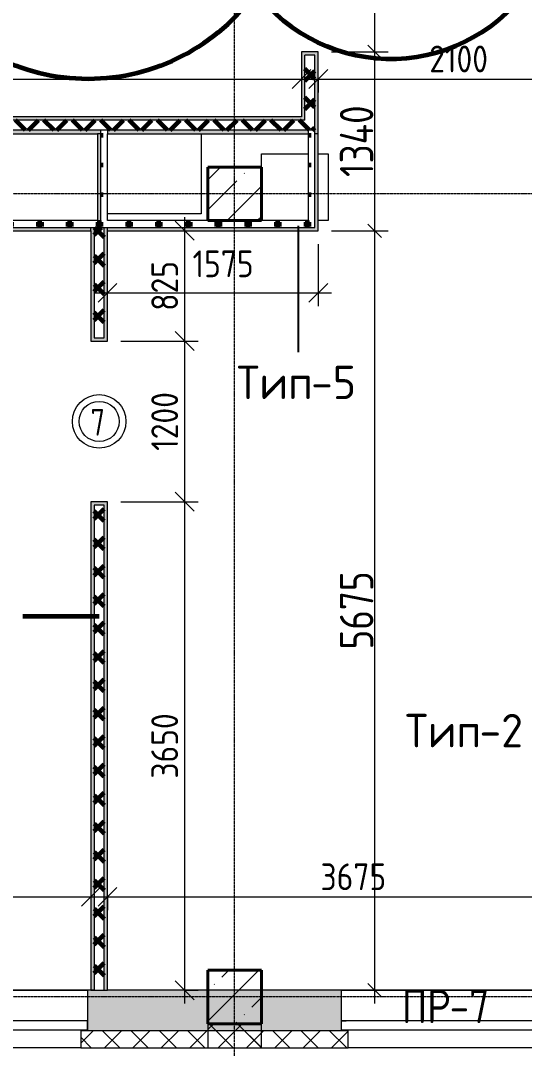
# Model space of a CAD drawing. Header units: millimetres. Extents: x -60946 to 138510, y -262288 to 24501.
# Drawn here: x 48009 to 51776, y -206008 to -198328 of the extents above; entities that cross this region are included whole.
import ezdxf

# ---------------------------------------------------------------- set-up
doc = ezdxf.new("R2010")
doc.units = ezdxf.units.MM
doc.linetypes.add('ADSK_Линия сетки', pattern=[25, 20, -2.5, 0, -2.5])
for name, color, linetype, lineweight in [('2)Тип-2', 3, 'Continuous', 60), ('2)Тип-3', 7, 'Continuous', 60), ('2)Тип-5', 1, 'Continuous', 60), ('_ Окна', 7, 'Continuous', 18), ('Марки', 7, 'Continuous', 20), ('Марки дверей', 7, 'Continuous', 20), ('Несущие колонны', 7, 'Continuous', 18), ('Окна', 7, 'Continuous', 9), ('Оси', 7, 'Continuous', 9), ('Перекрытие', 7, 'Continuous', 18), ('Размеры', 7, 'Continuous', 9), ('Стены внутренние', 7, 'Continuous', 18), ('Стены наружные', 7, 'Continuous', 18), ('Стены штриховка', 7, 'Continuous', 9)]:
    doc.layers.add(name, color=color, linetype=linetype, lineweight=lineweight)
doc.styles.add('GOST Common_2', font='', dxfattribs={"width": 0.9, "height": 250})
doc.styles.add('GOST Common_3', font='', dxfattribs={"width": 0.9, "height": 200})
doc.styles.add('GOST Common_4', font='', dxfattribs={"height": 250})
doc.styles.add('GOST Common_5', font='', dxfattribs={"width": 0.85, "height": 250})
doc.styles.add('GOST Common_B', font='', dxfattribs={"width": 0.8, "height": 200})
doc.styles.get('GOST Common_2').set_extended_font_data('GOST Common')
doc.styles.get('GOST Common_3').set_extended_font_data('GOST Common')
doc.styles.get('GOST Common_4').set_extended_font_data('GOST Common')
doc.styles.get('GOST Common_5').set_extended_font_data('GOST Common')
doc.styles.get('GOST Common_B').set_extended_font_data('GOST Common', bold=True)
doc.dimstyles.new('ADSK_Основной_2_0', dxfattribs={"dimscale": 304.8, "dimtxt": 201.142999, "dimasz": 0.463911, "dimexe": 0.328084, "dimexo": 0.328084, "dimgap": 0.164042, "dimtad": 1, "dimdec": 3, "dimrnd": 0.001, "dimdsep": 46, "dimtxsty": 'GOST Common_3', "dimblk1": 'OBLIQUE', "dimblk2": 'OBLIQUE', "dimsah": 1, "dimcen": 0.09, "dimdle": 0.328084, "dimazin": 2, "dimtfac": 1, "dimtdec": 4, "dimtix": 1, "dimtmove": 0, "dimatfit": 3, "dimfxl": 1, "dimtvp": 1, "dimtolj": 1, "dimtzin": 0, "dimlwd": 20, "dimlwe": 20, "dimarcsym": 2})
doc.dimstyles.new('ADSK_Основной_2_0_2', dxfattribs={"dimscale": 304.8, "dimtxt": 201.142999, "dimasz": 0.463911, "dimexe": 0.328084, "dimexo": 0.328084, "dimgap": 0.164042, "dimtad": 1, "dimdec": 3, "dimrnd": 0.001, "dimdsep": 46, "dimtxsty": 'GOST Common_3', "dimblk1": 'OBLIQUE', "dimblk2": 'OBLIQUE', "dimsah": 1, "dimcen": 0.09, "dimdle": 0.328084, "dimazin": 2, "dimtfac": 1, "dimtdec": 4, "dimtix": 1, "dimtmove": 0, "dimatfit": 3, "dimfxl": 1, "dimtvp": 1, "dimtolj": 1, "dimtzin": 0, "dimlwd": 20, "dimlwe": 20, "dimarcsym": 2})
doc.dimstyles.new('ADSK_Основной_окр', dxfattribs={"dimscale": 304.8, "dimtxt": 251.428749, "dimasz": 0.328084, "dimexe": 0.328084, "dimexo": 0.328084, "dimgap": 0.032808, "dimtad": 1, "dimdec": 0, "dimrnd": 5, "dimdsep": 46, "dimtxsty": 'GOST Common_5', "dimblk1": 'OBLIQUE', "dimblk2": 'OBLIQUE', "dimsah": 1, "dimcen": 0.09, "dimdle": 0.328084, "dimazin": 2, "dimtfac": 1, "dimtdec": 4, "dimtix": 1, "dimtmove": 0, "dimatfit": 3, "dimfxl": 1, "dimtvp": 1, "dimtolj": 1, "dimtzin": 0, "dimlwd": 20, "dimlwe": 20, "dimarcsym": 2})
pattern_1 = [(45, (9.36, -198628.46), (-224.5064, 224.5064), []), (45, (233.87, -198628.46), (-224.5064, 224.5064), [396.875, -79.375, 3.353, -76.022])]
pattern_2 = [(45, (9.36, -198628.46), (-106.066, 106.066), []), (135, (9.36, -198628.46), (-106.066, -106.066), [])]
pattern_3 = [(0, (9.36, -198628.46), (111.125, 111.125), [55.562, -166.688]), (90, (37.14, -198656.24), (-111.125, 111.125), [55.562, -166.688])]

# ---------------------------------------------------------------- blocks, each defined once
blk = doc.blocks.new('ADSK_КолоннаЖБ_Прямоугольная - 400x400 мм-1807143-Кладочный план 4-го этажа')
at = {"layer": 'Несущие колонны', "lineweight": 40}
for p, q in [((-200, 200), (200, 200)), ((-200, -200), (-200, 200)), ((200, 200), (200, -200)), ((200, -200), (-200, -200))]:
    blk.add_line(p, q, dxfattribs=at)
blk = doc.blocks.new('ОКНО L03 _2СТ_RS - ОК-5_1600х2000h-3556615-Кладочный план 4-го этажа')
at = {"layer": '_ Окна'}
for p, q in [((-838.1, 149), (761.9, 149)), ((-838.1, 149), (-838.1, 79)), ((-838.1, 149), (-833.1, 149)), ((-838.1, 79), (761.9, 79)), ((-838.1, 79), (-803.1, 79)), ((-818.1, 149), (-38.1, 149)), ((-818.1, 79), (-38.1, 79)), ((-38.1, 149), (741.9, 149)), ((-38.1, 79), (741.9, 79)), ((761.9, 79), (726.9, 79)), ((761.9, 149), (756.9, 149)), ((761.9, 149), (761.9, 79))]:
    blk.add_line(p, q, dxfattribs=at)
at = {"layer": 'Окна'}
blk.add_line((-888.1, -150), (811.9, -150), dxfattribs=at)
blk = doc.blocks.new('_Oblique')
at = {"color": 0, "linetype": 'ByBlock', "lineweight": -2}
blk.add_line((-0.5, -0.5), (0.5, 0.5), dxfattribs=at)
blk = doc.blocks.new('*D6270')
at = {"layer": 'Defpoints', "color": 0, "transparency": 16777216}
for p in [(50234.4, -199898.5), (50656.5, -199898.5), (50585.8, -205573.5)]:
    blk.add_point(p, dxfattribs=at)
at = {"layer": 'Размеры', "color": 0, "lineweight": 20, "transparency": 16777216}
for p, q in [((50656.5, -205673.5), (50656.5, -199798.5)), ((50334.4, -199898.5), (50756.5, -199898.5)), ((50685.8, -205573.5), (50756.5, -205573.5))]:
    blk.add_line(p, q, dxfattribs=at)
at = {"layer": 'Размеры', "color": 0, "lineweight": 20, "transparency": 16777216, "xscale": 100, "yscale": 100, "zscale": 100}
for p, rotation in [((50656.5, -199898.5), 90), ((50656.5, -205573.5), 270)]:
    blk.add_blockref('_Oblique', p, dxfattribs=dict(at, rotation=rotation))
at = {"layer": 'Размеры', "color": 0, "lineweight": 9, "transparency": 16777216, "insert": (50521.5, -202736), "char_height": 250, "width": 695.477, "attachment_point": 5, "rotation": 90, "style": 'GOST Common_5'}
blk.add_mtext('\\A1;5675', dxfattribs=at)
blk = doc.blocks.new('*D6271')
at = {"layer": 'Defpoints', "color": 0, "transparency": 16777216}
for p in [(50234.4, -198561), (50656.5, -198561), (50234.4, -199898.5)]:
    blk.add_point(p, dxfattribs=at)
at = {"layer": 'Размеры', "color": 0, "lineweight": 20, "transparency": 16777216}
for p, q in [((50656.5, -199998.5), (50656.5, -198461)), ((50334.4, -198561), (50756.5, -198561)), ((50334.4, -199898.5), (50756.5, -199898.5))]:
    blk.add_line(p, q, dxfattribs=at)
at = {"layer": 'Размеры', "color": 0, "lineweight": 20, "transparency": 16777216, "xscale": 100, "yscale": 100, "zscale": 100}
for p, rotation in [((50656.5, -198561), 90), ((50656.5, -199898.5), 270)]:
    blk.add_blockref('_Oblique', p, dxfattribs=dict(at, rotation=rotation))
at = {"layer": 'Размеры', "color": 0, "lineweight": 9, "transparency": 16777216, "insert": (50521.5, -199229.7), "char_height": 250, "width": 669.908, "attachment_point": 5, "rotation": 90, "style": 'GOST Common_5'}
blk.add_mtext('\\A1;1340', dxfattribs=at)
blk = doc.blocks.new('*D6272')
at = {"layer": 'Defpoints', "color": 0, "transparency": 16777216}
for p in [(50234.4, -196511), (50656.5, -196511), (50234.4, -198561)]:
    blk.add_point(p, dxfattribs=at)
at = {"layer": 'Размеры', "color": 0, "lineweight": 20, "transparency": 16777216}
for p, q in [((50656.5, -198661), (50656.5, -196411)), ((50334.4, -196511), (50756.5, -196511)), ((50334.4, -198561), (50756.5, -198561))]:
    blk.add_line(p, q, dxfattribs=at)
at = {"layer": 'Размеры', "color": 0, "lineweight": 20, "transparency": 16777216, "xscale": 100, "yscale": 100, "zscale": 100}
for p, rotation in [((50656.5, -196511), 90), ((50656.5, -198561), 270)]:
    blk.add_blockref('_Oblique', p, dxfattribs=dict(at, rotation=rotation))
at = {"layer": 'Размеры', "color": 0, "lineweight": 9, "transparency": 16777216, "insert": (50521.5, -197536), "char_height": 250, "width": 695.477, "attachment_point": 5, "rotation": 90, "style": 'GOST Common_5'}
blk.add_mtext('\\A1;2050', dxfattribs=at)
blk = doc.blocks.new('*D6274')
at = {"layer": 'Defpoints', "color": 0, "transparency": 16777216}
for p in [(48659.4, -201923.5), (49236.6, -201923.5), (49136.6, -205573.5)]:
    blk.add_point(p, dxfattribs=at)
at = {"layer": 'Размеры', "color": 0, "lineweight": 20, "transparency": 16777216}
for p, q in [((49236.6, -205673.5), (49236.6, -201823.5)), ((48759.4, -201923.5), (49336.6, -201923.5)), ((49236.6, -205573.5), (49336.6, -205573.5))]:
    blk.add_line(p, q, dxfattribs=at)
at = {"layer": 'Размеры', "color": 0, "lineweight": 20, "transparency": 16777216, "xscale": 141.4, "yscale": 141.4, "zscale": 141.4}
for p, rotation in [((49236.6, -201923.5), 90), ((49236.6, -205573.5), 270)]:
    blk.add_blockref('_Oblique', p, dxfattribs=dict(at, rotation=rotation))
at = {"layer": 'Размеры', "color": 0, "lineweight": 9, "transparency": 16777216, "insert": (49086.6, -203748.5), "char_height": 200, "width": 605.475, "attachment_point": 5, "rotation": 90, "style": 'GOST Common_3'}
blk.add_mtext('\\A1;3650', dxfattribs=at)
blk = doc.blocks.new('*D6275')
at = {"layer": 'Defpoints', "color": 0, "transparency": 16777216}
for p in [(48659.4, -200723.5), (49236.6, -200723.5), (48659.4, -201923.5)]:
    blk.add_point(p, dxfattribs=at)
at = {"layer": 'Размеры', "color": 0, "lineweight": 20, "transparency": 16777216}
for p, q in [((49236.6, -202023.5), (49236.6, -200623.5)), ((48759.4, -200723.5), (49336.6, -200723.5)), ((48759.4, -201923.5), (49336.6, -201923.5))]:
    blk.add_line(p, q, dxfattribs=at)
at = {"layer": 'Размеры', "color": 0, "lineweight": 20, "transparency": 16777216, "xscale": 141.4, "yscale": 141.4, "zscale": 141.4}
for p, rotation in [((49236.6, -200723.5), 90), ((49236.6, -201923.5), 270)]:
    blk.add_blockref('_Oblique', p, dxfattribs=dict(at, rotation=rotation))
at = {"layer": 'Размеры', "color": 0, "lineweight": 9, "transparency": 16777216, "insert": (49086.6, -201323.5), "char_height": 200, "width": 560.473, "attachment_point": 5, "rotation": 90, "style": 'GOST Common_3'}
blk.add_mtext('\\A1;1200', dxfattribs=at)
blk = doc.blocks.new('*D6276')
at = {"layer": 'Defpoints', "color": 0, "transparency": 16777216}
for p in [(49136.6, -199898.5), (49236.6, -199898.5), (48659.4, -200723.5)]:
    blk.add_point(p, dxfattribs=at)
at = {"layer": 'Размеры', "color": 0, "lineweight": 20, "transparency": 16777216}
for p, q in [((49236.6, -200823.5), (49236.6, -199798.5)), ((49236.6, -199898.5), (49336.6, -199898.5)), ((48759.4, -200723.5), (49336.6, -200723.5))]:
    blk.add_line(p, q, dxfattribs=at)
at = {"layer": 'Размеры', "color": 0, "lineweight": 20, "transparency": 16777216, "xscale": 141.4, "yscale": 141.4, "zscale": 141.4}
for p, rotation in [((49236.6, -199898.5), 90), ((49236.6, -200723.5), 270)]:
    blk.add_blockref('_Oblique', p, dxfattribs=dict(at, rotation=rotation))
at = {"layer": 'Размеры', "color": 0, "lineweight": 9, "transparency": 16777216, "insert": (49086.6, -200311), "char_height": 200, "width": 454.106, "attachment_point": 5, "rotation": 90, "style": 'GOST Common_3'}
blk.add_mtext('\\A1;825', dxfattribs=at)
blk = doc.blocks.new('*D6278')
at = {"layer": 'Defpoints', "color": 0, "transparency": 16777216}
for p in [(48534.4, -204775.8), (48534.4, -204875.8), (46009.4, -205423.5)]:
    blk.add_point(p, dxfattribs=at)
at = {"layer": 'Размеры', "color": 0, "lineweight": 20, "transparency": 16777216}
for p, q in [((46009.4, -205323.5), (46009.4, -204775.8)), ((45909.4, -204875.8), (48634.4, -204875.8)), ((48534.4, -204875.8), (48534.4, -204975.8))]:
    blk.add_line(p, q, dxfattribs=at)
at = {"layer": 'Размеры', "color": 0, "lineweight": 20, "transparency": 16777216, "xscale": 141.4, "yscale": 141.4, "zscale": 141.4, "rotation": 180}
blk.add_blockref('_Oblique', (46009.4, -204875.8), dxfattribs=at)
at = {"layer": 'Размеры', "color": 0, "lineweight": 20, "transparency": 16777216, "xscale": 141.4, "yscale": 141.4, "zscale": 141.4}
blk.add_blockref('_Oblique', (48534.4, -204875.8), dxfattribs=at)
at = {"layer": 'Размеры', "color": 0, "lineweight": 9, "transparency": 16777216, "insert": (47271.9, -204725.8), "char_height": 200, "width": 605.475, "attachment_point": 5, "style": 'GOST Common_3'}
blk.add_mtext('\\A1;2525', dxfattribs=at)
blk = doc.blocks.new('*D6281')
at = {"layer": 'Defpoints', "color": 0, "transparency": 16777216}
for p in [(48659.4, -204775.8), (52334.4, -204775.8), (52334.4, -204875.8)]:
    blk.add_point(p, dxfattribs=at)
at = {"layer": 'Размеры', "color": 0, "lineweight": 20, "transparency": 16777216}
for p, q in [((48559.4, -204875.8), (52434.4, -204875.8)), ((48659.4, -204875.8), (48659.4, -204975.8)), ((52334.4, -204875.8), (52334.4, -204975.8))]:
    blk.add_line(p, q, dxfattribs=at)
at = {"layer": 'Размеры', "color": 0, "lineweight": 20, "transparency": 16777216, "xscale": 141.4, "yscale": 141.4, "zscale": 141.4, "rotation": 180}
blk.add_blockref('_Oblique', (48659.4, -204875.8), dxfattribs=at)
at = {"layer": 'Размеры', "color": 0, "lineweight": 20, "transparency": 16777216, "xscale": 141.4, "yscale": 141.4, "zscale": 141.4}
blk.add_blockref('_Oblique', (52334.4, -204875.8), dxfattribs=at)
at = {"layer": 'Размеры', "color": 0, "lineweight": 9, "transparency": 16777216, "insert": (50496.9, -204725.8), "char_height": 200, "width": 605.475, "attachment_point": 5, "style": 'GOST Common_3'}
blk.add_mtext('\\A1;3675', dxfattribs=at)
blk = doc.blocks.new('*D6282')
at = {"layer": 'Defpoints', "color": 0, "transparency": 16777216}
for p in [(50234.4, -198665.4), (52334.4, -198765.3), (52334.4, -199048.5)]:
    blk.add_point(p, dxfattribs=at)
at = {"layer": 'Размеры', "color": 0, "lineweight": 20, "transparency": 16777216}
for p, q in [((52334.4, -198948.5), (52334.4, -198665.3)), ((50134.4, -198765.3), (52434.4, -198765.3)), ((50234.4, -198765.4), (50234.4, -198865.3))]:
    blk.add_line(p, q, dxfattribs=at)
at = {"layer": 'Размеры', "color": 0, "lineweight": 20, "transparency": 16777216, "xscale": 141.4, "yscale": 141.4, "zscale": 141.4, "rotation": 180}
blk.add_blockref('_Oblique', (50234.4, -198765.3), dxfattribs=at)
at = {"layer": 'Размеры', "color": 0, "lineweight": 20, "transparency": 16777216, "xscale": 141.4, "yscale": 141.4, "zscale": 141.4}
blk.add_blockref('_Oblique', (52334.4, -198765.3), dxfattribs=at)
at = {"layer": 'Размеры', "color": 0, "lineweight": 9, "transparency": 16777216, "insert": (51284.4, -198615.3), "char_height": 200, "width": 560.473, "attachment_point": 5, "style": 'GOST Common_3'}
blk.add_mtext('\\A1;2100', dxfattribs=at)
blk = doc.blocks.new('*D6314')
at = {"layer": 'Defpoints', "color": 0, "transparency": 16777216}
for p in [(50234.4, -199898.5), (50234.4, -200362.6), (48659.4, -200440.7)]:
    blk.add_point(p, dxfattribs=at)
at = {"layer": 'Размеры', "color": 0, "lineweight": 20, "transparency": 16777216}
for p, q in [((50234.4, -199998.5), (50234.4, -200462.6)), ((48659.4, -200340.7), (48659.4, -200262.6)), ((48559.4, -200362.6), (50334.4, -200362.6))]:
    blk.add_line(p, q, dxfattribs=at)
at = {"layer": 'Размеры', "color": 0, "lineweight": 20, "transparency": 16777216, "xscale": 141.4, "yscale": 141.4, "zscale": 141.4, "rotation": 180}
blk.add_blockref('_Oblique', (48659.4, -200362.6), dxfattribs=at)
at = {"layer": 'Размеры', "color": 0, "lineweight": 20, "transparency": 16777216, "xscale": 141.4, "yscale": 141.4, "zscale": 141.4}
blk.add_blockref('_Oblique', (50234.4, -200362.6), dxfattribs=at)
at = {"layer": 'Размеры', "color": 0, "lineweight": 9, "transparency": 16777216, "insert": (49295.3, -200046), "char_height": 200, "width": 560.473, "attachment_point": 1, "line_spacing_factor": 1.022761, "style": 'GOST Common_3'}
blk.add_mtext('\\A1;1575', dxfattribs=at)
blk = doc.blocks.new('*D6109')
at = {"layer": 'Defpoints', "color": 0, "transparency": 16777216}
for p in [(50109.4, -198665.4), (50109.4, -198765.3), (42934.4, -199048.5)]:
    blk.add_point(p, dxfattribs=at)
at = {"layer": 'Размеры', "color": 0, "lineweight": 20, "transparency": 16777216}
for p, q in [((42934.4, -198948.5), (42934.4, -198665.3)), ((42834.4, -198765.3), (50209.4, -198765.3)), ((50109.4, -198765.4), (50109.4, -198865.3))]:
    blk.add_line(p, q, dxfattribs=at)
at = {"layer": 'Размеры', "color": 0, "lineweight": 20, "transparency": 16777216, "xscale": 141.4, "yscale": 141.4, "zscale": 141.4, "rotation": 180}
blk.add_blockref('_Oblique', (42934.4, -198765.3), dxfattribs=at)
at = {"layer": 'Размеры', "color": 0, "lineweight": 20, "transparency": 16777216, "xscale": 141.4, "yscale": 141.4, "zscale": 141.4}
blk.add_blockref('_Oblique', (50109.4, -198765.3), dxfattribs=at)
at = {"layer": 'Размеры', "color": 0, "lineweight": 9, "transparency": 16777216, "insert": (46521.9, -198615.3), "char_height": 200, "width": 560.473, "attachment_point": 5, "style": 'GOST Common_3'}
blk.add_mtext('\\A1;7175', dxfattribs=at)
blk = doc.blocks.new('М_двери1 - Марка экземпляра 2-3719212-Кладочный план 4-го этажа')
at = {"layer": 'Марки дверей'}
for radius in [2, 1.5]:
    blk.add_circle((0, 0), radius, dxfattribs=at)

msp = doc.modelspace()

# ---------------------------------------------------------------- hatches: boundary and pattern name
at = {"layer": '2)Тип-2'}
h = msp.add_hatch(color=256, dxfattribs=at)
h.paths.add_polyline_path([(50209.3615, -199148.4914), (50234.3615, -199148.4914), (50234.3615, -198560.9914), (50109.3615, -198560.9914), (50109.3615, -198585.9914), (50209.3615, -198585.9914), (50209.3615, -199073.4914)])
h.paths.add_polyline_path([(50234.3615, -196510.9914), (50234.3615, -196023.4914), (50209.3615, -196023.4914), (50209.3615, -196485.9914), (50109.3615, -196485.9914), (50109.3615, -196510.9914)])
h = msp.add_hatch(color=256, dxfattribs=at)
h.paths.add_polyline_path([(50134.3615, -199048.4914), (50134.3615, -198585.9914), (50109.3615, -198585.9914), (50109.3615, -199048.4914)])
h.paths.add_polyline_path([(50134.3615, -196485.9914), (50134.3615, -196023.4914), (50109.3615, -196023.4914), (50109.3615, -196485.9914)])
h = msp.add_hatch(dxfattribs=at)
h.set_pattern_fill('FP_4', color=256, style=0, pattern_type=2)
h.set_pattern_definition(pattern_2)
h.paths.add_polyline_path([(50209.3615, -199073.4914), (50209.3615, -198585.9914), (50134.3615, -198585.9914), (50134.3615, -199073.4914)])
h.paths.add_polyline_path([(50134.3615, -196485.9914), (50209.3615, -196485.9914), (50209.3615, -195998.4914), (50134.3615, -195998.4914), (50134.3615, -196023.4914)])
msp.add_hatch(color=256, dxfattribs=at).paths.add_polyline_path([(42934.3615, -199073.4914), (50134.3615, -199073.4914), (50134.3615, -199048.4914), (42934.3615, -199048.4914)])
h = msp.add_hatch(dxfattribs=at)
h.set_pattern_fill('FP_4', color=256, style=0, pattern_type=2)
h.set_pattern_definition(pattern_2)
h.paths.add_polyline_path([(50159.3615, -199148.4914), (50209.3615, -199148.4914), (50209.3615, -199073.4914), (42959.3615, -199073.4914), (42959.3615, -199148.4914), (49497.5271, -199148.4914)])
h = msp.add_hatch(color=256, dxfattribs=at)
h.paths.add_polyline_path([(50209.3615, -199173.4914), (50234.3615, -199173.4914), (50234.3615, -199148.4914), (50209.3615, -199148.4914)])
h.paths.add_polyline_path([(43034.3615, -199173.4914), (44259.3615, -199173.4914), (44259.3615, -199148.4914), (43034.3615, -199148.4914)])
h.paths.add_polyline_path([(49497.5271, -199173.4914), (50159.3615, -199173.4914), (50159.3615, -199148.4914), (48659.3615, -199148.4914), (48659.3615, -199173.4914)])
h.paths.add_polyline_path([(48584.3615, -199173.4914), (48609.3615, -199173.4914), (48609.3615, -199148.4914), (45584.3615, -199148.4914), (45584.3615, -199173.4914), (47847.4442, -199173.4914)])
h.paths.add_polyline_path([(44547.2782, -199173.4914), (45509.3615, -199173.4914), (45509.3615, -199148.4914), (44309.3615, -199148.4914), (44309.3615, -199173.4914)])
h = msp.add_hatch(color=256, dxfattribs=at)
h.paths.add_polyline_path([(48559.3615, -205573.4914), (48559.3615, -201948.4914), (48659.3615, -201948.4914), (48659.3615, -201923.4914), (48534.3615, -201923.4914), (48534.3615, -205573.4914)])
h.paths.add_polyline_path([(48659.3615, -200723.4914), (48659.3615, -200698.4914), (48559.3615, -200698.4914), (48559.3615, -199873.4914), (48534.3615, -199873.4914), (48534.3615, -200723.4914)])
h = msp.add_hatch(dxfattribs=at)
h.set_pattern_fill('FP_4', color=256, style=0, pattern_type=2)
h.set_pattern_definition(pattern_2)
h.paths.add_polyline_path([(48634.3615, -205573.4914), (48634.3615, -201948.4914), (48559.3615, -201948.4914), (48559.3615, -205573.4914)])
h.paths.add_polyline_path([(48634.3615, -200698.4914), (48634.3615, -199873.4914), (48559.3615, -199873.4914), (48559.3615, -200698.4914)])
h = msp.add_hatch(color=256, dxfattribs=at)
h.paths.add_polyline_path([(48659.3615, -205573.4914), (48659.3615, -201948.4914), (48634.3615, -201948.4914), (48634.3615, -205573.4914)])
h.paths.add_polyline_path([(48634.3615, -200698.4914), (48659.3615, -200698.4914), (48659.3615, -199873.4914), (48634.3615, -199873.4914), (48634.3615, -199898.4914)])
at = {"layer": '2)Тип-5', "true_color": 0xd50000}
for points in [[(48609.3615, -199823.4914), (48609.3615, -199173.4914), (48584.3615, -199173.4914), (48584.3615, -199823.4914)], [(50209.3615, -199873.4914), (50234.3615, -199873.4914), (50234.3615, -199173.4914), (50209.3615, -199173.4914), (50209.3615, -199823.4914)]]:
    msp.add_hatch(color=12, dxfattribs=at).paths.add_polyline_path(points)
h = msp.add_hatch(dxfattribs=at)
h.set_pattern_fill('FP_7', color=12, style=0, pattern_type=2)
h.set_pattern_definition(pattern_3)
h.paths.add_polyline_path([(48659.3615, -199823.4914), (48659.3615, -199148.4914), (48609.3615, -199148.4914), (48609.3615, -199823.4914)])
h = msp.add_hatch(dxfattribs=at)
h.set_pattern_fill('FP_7', color=12, style=0, pattern_type=2)
h.set_pattern_definition(pattern_3)
h.paths.add_polyline_path([(50159.3615, -199823.4914), (50209.3615, -199823.4914), (50209.3615, -199148.4914), (50159.3615, -199148.4914), (50159.3615, -199325.9056)])
h = msp.add_hatch(dxfattribs=at)
h.set_pattern_fill('FP_7', color=12, style=0, pattern_type=2)
h.set_pattern_definition(pattern_3)
h.paths.add_polyline_path([(45609.3615, -199873.4914), (50209.3615, -199873.4914), (50209.3615, -199823.4914), (44259.3615, -199823.4914), (44259.3615, -199873.4914), (45584.3615, -199873.4914)])
h = msp.add_hatch(color=12, dxfattribs=at)
h.paths.add_polyline_path([(44234.3615, -199898.4914), (45484.3615, -199898.4914), (45484.3615, -199873.4914), (44234.3615, -199873.4914)])
h.paths.add_polyline_path([(45609.3615, -199898.4914), (48534.3615, -199898.4914), (48534.3615, -199873.4914), (45609.3615, -199873.4914)])
h.paths.add_polyline_path([(48672.4856, -199898.4914), (50234.3615, -199898.4914), (50234.3615, -199873.4914), (48659.3615, -199873.4914), (48659.3615, -199898.4914)])
at = {"layer": 'Несущие колонны', "lineweight": 9}
h = msp.add_hatch(dxfattribs=at)
h.set_pattern_fill('FP_1', color=256, style=0, pattern_type=2)
h.set_pattern_definition(pattern_1)
h.paths.add_polyline_path([(49497.5271, -199823.4914), (49809.3615, -199823.4914), (49809.3615, -199423.4914), (49409.3615, -199423.4914), (49409.3615, -199823.4914)])
h = msp.add_hatch(dxfattribs=at)
h.set_pattern_fill('FP_1', color=256, style=0, pattern_type=2)
h.set_pattern_definition(pattern_1)
h.paths.add_polyline_path([(49497.5271, -205823.4914), (49809.3615, -205823.4914), (49809.3615, -205423.4914), (49409.3615, -205423.4914), (49409.3615, -205823.4914)])
at = {"layer": 'Стены внутренние', "lineweight": 9}
h = msp.add_hatch(dxfattribs=at)
h.set_pattern_fill('FP_2', color=256, style=0, pattern_type=2)
h.set_pattern_definition([(45, (9.36, -198628.46), (84.18955, 308.69595), [396.875, -79.375, 3.353, -76.022])])
h.paths.add_polyline_path([(59259.3615, -205873.4914), (59259.3615, -205872.4914), (59209.3615, -205872.4914), (59209.3615, -205573.4914), (58009.3615, -205573.4914), (58009.3615, -205872.4914), (57959.3615, -205873.4914)])
h.paths.add_polyline_path([(60759.3615, -205873.4914), (61559.3615, -205873.4914), (61559.3615, -205573.4914), (60809.3615, -205573.4914), (60809.3615, -205872.4914), (60759.3615, -205872.4914)])
h.paths.add_polyline_path([(56459.3615, -205873.4914), (56459.3615, -205872.4914), (56409.3615, -205872.4914), (56409.3615, -205573.4914), (54809.3615, -205573.4914), (54809.3615, -205872.4914), (56097.859, -205873.4914)])
h.paths.add_polyline_path([(53259.3615, -205873.4914), (53259.3615, -205872.4914), (53209.3615, -205872.4914), (53209.3615, -205573.4914), (52009.3615, -205573.4914), (52009.3615, -205872.4914), (52797.6931, -205873.4914)])
h.paths.add_polyline_path([(48459.3615, -205873.4914), (50409.3615, -205872.4914), (50409.3615, -205573.4914), (48509.3615, -205573.4914), (48509.3615, -205872.4914), (48459.3615, -205872.4914)])
h.paths.add_polyline_path([(39597.0293, -205873.4914), (40609.3615, -205872.4914), (40609.3615, -205573.4914), (39009.3615, -205573.4914), (39009.3615, -205872.4914), (38959.3615, -205873.4914)])
h.paths.add_polyline_path([(37459.3615, -205873.4914), (37459.3615, -205872.4914), (37409.3615, -205872.4914), (37409.3615, -205573.4914), (36209.3615, -205573.4914), (36209.3615, -205872.4914), (36296.8633, -205873.4914)])
h.paths.add_polyline_path([(46959.3615, -205873.4914), (46959.3615, -205872.4914), (46909.3615, -205872.4914), (46909.3615, -205573.4914), (45009.3615, -205573.4914), (45009.3615, -205872.4914), (46197.3612, -205873.4914)])
h.paths.add_polyline_path([(42897.1952, -205873.4914), (43409.3615, -205872.4914), (43409.3615, -205573.4914), (42209.3615, -205573.4914), (42209.3615, -205872.4914), (42159.3615, -205873.4914)])
h.paths.add_polyline_path([(34659.3615, -205873.4914), (34659.3615, -205872.4914), (34609.3615, -205872.4914), (34609.3615, -205573.4914), (34009.3615, -205573.4914), (34009.3615, -205823.4914), (33609.3615, -205823.4914), (33609.3615, -205573.4914), (33009.3615, -205573.4914), (33009.3615, -205872.4914), (32996.6974, -205873.4914)])
h.paths.add_polyline_path([(22659.3615, -205873.4914), (22659.3615, -205872.4914), (22609.3615, -205872.4914), (22609.3615, -205573.4914), (22009.3615, -205573.4914), (22009.3615, -205823.4914), (21609.3615, -205823.4914), (21609.3615, -205573.4914), (21009.3615, -205573.4914), (21009.3615, -205872.4914), (20959.3615, -205873.4914)])
h.paths.add_polyline_path([(28659.3615, -205873.4914), (28659.3615, -205872.4914), (28609.3615, -205872.4914), (28609.3615, -205573.4914), (27009.3615, -205573.4914), (27009.3615, -205872.4914), (26959.3615, -205873.4914)])
h.paths.add_polyline_path([(25459.3615, -205873.4914), (25459.3615, -205872.4914), (25409.3615, -205872.4914), (25409.3615, -205573.4914), (24209.3615, -205573.4914), (24209.3615, -205872.4914), (24159.3615, -205873.4914)])
h.paths.add_polyline_path([(19459.3615, -205873.4914), (19459.3615, -205872.4914), (19409.3615, -205872.4914), (19409.3615, -205573.4914), (18209.3615, -205573.4914), (18209.3615, -205872.4914), (18159.3615, -205873.4914)])
h.paths.add_polyline_path([(31459.3615, -205873.4914), (31459.3615, -205872.4914), (31409.3615, -205872.4914), (31409.3615, -205573.4914), (30209.3615, -205573.4914), (30209.3615, -205872.4914), (30159.3615, -205873.4914)])
h.paths.add_polyline_path([(16659.3615, -205873.4914), (16659.3615, -205872.4914), (16609.3615, -205872.4914), (16609.3615, -205573.4914), (16009.3615, -205573.4914), (16009.3615, -205823.4914), (15609.3615, -205823.4914), (15609.3615, -205573.4914), (15009.3615, -205573.4914), (15009.3615, -205823.4914), (14609.3615, -205823.4914), (14609.3615, -205573.4914), (14009.3615, -205573.4914), (14009.3615, -205872.4914), (16495.8676, -205873.4914)])
h.paths.add_polyline_path([(9659.3615, -205873.4914), (9659.3615, -205872.4914), (9609.3615, -205872.4914), (9609.3615, -205573.4914), (9009.3615, -205573.4914), (9009.3615, -205823.4914), (8609.3615, -205823.4914), (8609.3615, -205573.4914), (8009.3615, -205573.4914), (8009.3615, -205872.4914), (7959.3615, -205873.4914)])
h.paths.add_polyline_path([(11159.3615, -205873.4914), (12409.3615, -205872.4914), (12409.3615, -205573.4914), (11209.3615, -205573.4914), (11209.3615, -205872.4914), (11159.3615, -205872.4914)])
h.paths.add_polyline_path([(3659.3615, -205873.4914), (3659.3615, -205872.4914), (3609.3615, -205872.4914), (3609.3615, -205573.4914), (3009.3615, -205573.4914), (3009.3615, -205823.4914), (2609.3615, -205823.4914), (2609.3615, -205573.4914), (2009.3615, -205573.4914), (2009.3615, -205872.4914), (3295.2038, -205873.4914)])
h.paths.add_polyline_path([(-840.6385, -205873.4914), (409.3615, -205872.4914), (409.3615, -205573.4914), (-790.6385, -205573.4914), (-790.6385, -205872.4914), (-840.6385, -205872.4914)])
h.paths.add_polyline_path([(-2340.6385, -205873.4914), (-2340.6385, -205872.4914), (-2390.6385, -205872.4914), (-2390.6385, -205573.4914), (-2990.6385, -205573.4914), (-2990.6385, -205873.4914)])
h.paths.add_polyline_path([(5159.3615, -205873.4914), (6409.3615, -205872.4914), (6409.3615, -205573.4914), (5209.3615, -205573.4914), (5209.3615, -205872.4914), (5159.3615, -205872.4914)])
at = {"layer": 'Стены наружные', "lineweight": 9}
h = msp.add_hatch(dxfattribs=at)
h.set_pattern_fill('FP_4', color=256, style=0, pattern_type=2)
h.set_pattern_definition(pattern_2)
h.paths.add_polyline_path([(49497.5271, -206003.4914), (49809.3615, -206003.4914), (49809.3615, -205823.4914), (49409.3615, -205823.4914), (49409.3615, -206003.4914)])
h = msp.add_hatch(dxfattribs=at)
h.set_pattern_fill('FP_4', color=256, style=0, pattern_type=2)
h.set_pattern_definition(pattern_2)
h.paths.add_polyline_path([(61989.3615, -206003.4914), (61989.3615, -205873.4914), (60759.3615, -205873.4914), (60759.3615, -206003.4914), (61873.1494, -206003.4914)])
h.paths.add_polyline_path([(57959.3615, -206003.4914), (59259.3615, -206003.4914), (59259.3615, -205873.4914), (57959.3615, -205873.4914)])
h.paths.add_polyline_path([(40659.3615, -206003.4914), (40659.3615, -205873.4914), (38959.3615, -205873.4914), (38959.3615, -206003.4914), (39597.0293, -206003.4914)])
h.paths.add_polyline_path([(51959.3615, -206003.4914), (53259.3615, -206003.4914), (53259.3615, -205873.4914), (51959.3615, -205873.4914)])
h.paths.add_polyline_path([(42159.3615, -206003.4914), (43459.3615, -206003.4914), (43459.3615, -205873.4914), (42159.3615, -205873.4914)])
h.paths.add_polyline_path([(44959.3615, -206003.4914), (46959.3615, -206003.4914), (46959.3615, -205873.4914), (44959.3615, -205873.4914)])
h.paths.add_polyline_path([(37459.3615, -206003.4914), (37459.3615, -205873.4914), (36159.3615, -205873.4914), (36159.3615, -206003.4914), (36296.8633, -206003.4914)])
h.paths.add_polyline_path([(56097.859, -206003.4914), (56459.3615, -206003.4914), (56459.3615, -205873.4914), (54759.3615, -205873.4914), (54759.3615, -206003.4914)])
h.paths.add_polyline_path([(48459.3615, -206003.4914), (50459.3615, -206003.4914), (50459.3615, -205873.4914), (48459.3615, -205873.4914)])
h.paths.add_polyline_path([(32996.6974, -206003.4914), (34659.3615, -206003.4914), (34659.3615, -205873.4914), (32959.3615, -205873.4914), (32959.3615, -206003.4914)])
h.paths.add_polyline_path([(16659.3615, -206003.4914), (16659.3615, -205873.4914), (13959.3615, -205873.4914), (13959.3615, -206003.4914), (16495.8676, -206003.4914)])
h.paths.add_polyline_path([(31459.3615, -206003.4914), (31459.3615, -205873.4914), (30159.3615, -205873.4914), (30159.3615, -206003.4914)])
h.paths.add_polyline_path([(18159.3615, -206003.4914), (19459.3615, -206003.4914), (19459.3615, -205873.4914), (18159.3615, -205873.4914)])
h.paths.add_polyline_path([(20959.3615, -206003.4914), (22659.3615, -206003.4914), (22659.3615, -205873.4914), (20959.3615, -205873.4914)])
h.paths.add_polyline_path([(26959.3615, -206003.4914), (28659.3615, -206003.4914), (28659.3615, -205873.4914), (26959.3615, -205873.4914)])
h.paths.add_polyline_path([(25459.3615, -206003.4914), (25459.3615, -205873.4914), (24159.3615, -205873.4914), (24159.3615, -206003.4914)])
h.paths.add_polyline_path([(459.3615, -206003.4914), (459.3615, -205873.4914), (-840.6385, -205873.4914), (-840.6385, -206003.4914), (-4.9621, -206003.4914)])
h.paths.add_polyline_path([(12459.3615, -206003.4914), (12459.3615, -205873.4914), (11159.3615, -205873.4914), (11159.3615, -206003.4914)])
h.paths.add_polyline_path([(9659.3615, -206003.4914), (9659.3615, -205873.4914), (7959.3615, -205873.4914), (7959.3615, -206003.4914)])
h.paths.add_polyline_path([(1959.3615, -206003.4914), (3659.3615, -206003.4914), (3659.3615, -205873.4914), (1959.3615, -205873.4914)])
h.paths.add_polyline_path([(-2990.6385, -206003.4914), (-2340.6385, -206003.4914), (-2340.6385, -205873.4914), (-2990.6385, -205873.4914)])
h.paths.add_polyline_path([(5159.3615, -206003.4914), (6459.3615, -206003.4914), (6459.3615, -205873.4914), (5159.3615, -205873.4914)])

# ---------------------------------------------------------------- linework, layer by layer
at = {"layer": '2)Тип-2'}
msp.add_line((48596.8615, -202779.9472), (48025.0002, -202779.9472), dxfattribs=at)
at = {"layer": '2)Тип-3', "color": 5}
msp.add_lwpolyline([(45174.565, -198113.0807, -0.52056705), (45174.565, -195577.9946, -0.52056705), (45174.565, -194012.9096, -0.52056705), (45174.565, -192552.4255, -0.52056705), (46694.139, -192102.0819, -0.52056705), (49365.5623, -192102.0819, -0.52056705), (51740.1471, -192102.0819, -0.52056705), (51833.5376, -193509.8903, -0.52056705), (51833.5376, -195335.5264, -0.52056705), (51833.5376, -198042.9477, -0.52056705), (49767.7071, -198113.0807, -0.52056705), (47261.7504, -198113.0807, -0.52056705)], format="xyb", close=True, dxfattribs=at)
at = {"layer": '2)Тип-5', "lineweight": 25}
msp.add_line((50085.5268, -199860.9914), (50085.5268, -200806.2023), dxfattribs=at)
at = {"layer": 'Несущие колонны', "lineweight": 9}
for p, q in [((49809.3615, -199423.4914), (49409.3615, -199423.4914)), ((49409.3615, -199423.4914), (49409.3615, -199823.4914)), ((49809.3615, -199823.4914), (49809.3615, -199423.4914)), ((49409.3615, -199823.4914), (49809.3615, -199823.4914)), ((49809.3615, -205423.4914), (49409.3615, -205423.4914)), ((49409.3615, -205423.4914), (49409.3615, -205823.4914)), ((49809.3615, -205823.4914), (49809.3615, -205423.4914)), ((49409.3615, -205823.4914), (49809.3615, -205823.4914))]:
    msp.add_line(p, q, dxfattribs=at)
at = {"layer": 'Оси', "linetype": 'ADSK_Линия сетки', "lineweight": 5}
for p, q in [((49609.3615, -209602.3427), (49609.3615, -188601.0153)), ((62563.3938, -199623.4914), (-25230.7352, -199623.4914)), ((62563.3938, -205623.4914), (-25230.7352, -205623.4914))]:
    msp.add_line(p, q, dxfattribs=at)
at = {"layer": 'Перекрытие'}
for p, q in [((49359.3615, -199173.4914), (49359.3615, -199773.4914)), ((49809.3615, -199423.4914), (49809.3615, -199323.4914)), ((49809.3615, -199323.4914), (50159.3615, -199323.4914)), ((50234.3615, -199323.4914), (50309.3615, -199323.4914)), ((50309.3615, -199323.4914), (50309.3615, -199823.4914)), ((49359.3615, -199773.4914), (48659.3615, -199773.4914)), ((50309.3615, -199823.4914), (50234.3615, -199823.4914))]:
    msp.add_line(p, q, dxfattribs=at)
at = {"layer": 'Стены внутренние', "lineweight": 5}
for p, q in [((50109.3615, -198560.9914), (50109.3615, -199048.4914)), ((50234.3615, -198560.9914), (50109.3615, -198560.9914)), ((50234.3615, -199898.4914), (50234.3615, -198560.9914)), ((50109.3615, -199048.4914), (42934.3615, -199048.4914)), ((45609.3615, -199173.4914), (48584.3615, -199173.4914)), ((48584.3615, -199173.4914), (48584.3615, -199823.4914)), ((48659.3615, -199173.4914), (50159.3615, -199173.4914)), ((48659.3615, -199823.4914), (48659.3615, -199173.4914)), ((50159.3615, -199173.4914), (50159.3615, -199823.4914)), ((48584.3615, -199823.4914), (45609.3615, -199823.4914)), ((50159.3615, -199823.4914), (48659.3615, -199823.4914)), ((45609.3615, -199898.4914), (48534.3615, -199898.4914)), ((48534.3615, -199898.4914), (48534.3615, -200723.4914)), ((48659.3615, -200723.4914), (48659.3615, -199898.4914)), ((48659.3615, -199898.4914), (50234.3615, -199898.4914)), ((48534.3615, -200723.4914), (48659.3615, -200723.4914)), ((48534.3615, -201923.4914), (48534.3615, -205573.4914)), ((48659.3615, -201923.4914), (48534.3615, -201923.4914)), ((48659.3615, -205573.4914), (48659.3615, -201923.4914)), ((46909.3615, -205573.4914), (48509.3615, -205573.4914)), ((48534.3615, -205573.4914), (48509.3615, -205573.4914)), ((48509.3615, -205573.4914), (48509.3615, -205872.4914)), ((50409.3615, -205573.4914), (48659.3615, -205573.4914)), ((50409.3615, -205872.4914), (50409.3615, -205573.4914)), ((50409.3615, -205573.4914), (52009.3615, -205573.4914)), ((48509.3615, -205872.4914), (48459.3615, -205872.4914)), ((48459.3615, -205872.4914), (48459.3615, -205873.4914)), ((50459.3615, -205872.4914), (50409.3615, -205872.4914)), ((50459.3615, -205873.4914), (50459.3615, -205872.4914))]:
    msp.add_line(p, q, dxfattribs=at)
at = {"layer": 'Стены наружные', "lineweight": 9}
for p, q in [((49809.3615, -205823.4914), (49409.3615, -205823.4914)), ((49409.3615, -205823.4914), (49409.3615, -206003.4914)), ((49809.3615, -206003.4914), (49809.3615, -205823.4914)), ((48459.3615, -205873.4914), (48459.3615, -206003.4914)), ((50459.3615, -206003.4914), (50459.3615, -205873.4914)), ((48459.3615, -206003.4914), (46959.3615, -206003.4914)), ((48459.3615, -206003.4914), (50459.3615, -206003.4914)), ((51959.3615, -206003.4914), (50459.3615, -206003.4914))]:
    msp.add_line(p, q, dxfattribs=at)
at = {"layer": 'Стены штриховка', "lineweight": 9}
for p, q in [((50209.3615, -198585.9914), (50134.3615, -198585.9914)), ((50134.3615, -199073.4914), (50134.3615, -198585.9914)), ((50209.3615, -199873.4914), (50209.3615, -198585.9914)), ((50134.3615, -199073.4914), (42959.3615, -199073.4914)), ((50209.3615, -199148.4914), (45584.3615, -199148.4914)), ((48609.3615, -199173.4914), (48584.3615, -199173.4914)), ((48609.3615, -199823.4914), (48609.3615, -199148.4914)), ((48659.3615, -199148.4914), (48659.3615, -199173.4914)), ((50159.3615, -199148.4914), (50159.3615, -199173.4914)), ((50234.3615, -199173.4914), (50209.3615, -199173.4914)), ((48584.3615, -199823.4914), (48609.3615, -199823.4914)), ((44259.3615, -199873.4914), (50209.3615, -199873.4914)), ((48534.3615, -199898.4914), (48534.3615, -199873.4914)), ((48559.3615, -199873.4914), (48559.3615, -200698.4914)), ((48634.3615, -200698.4914), (48634.3615, -199873.4914)), ((48659.3615, -199898.4914), (48659.3615, -199873.4914)), ((48559.3615, -200698.4914), (48634.3615, -200698.4914)), ((48559.3615, -201948.4914), (48559.3615, -205573.4914)), ((48634.3615, -201948.4914), (48559.3615, -201948.4914)), ((48634.3615, -205573.4914), (48634.3615, -201948.4914)), ((48534.3615, -205573.4914), (48659.3615, -205573.4914)), ((48459.3615, -205873.4914), (50459.3615, -205873.4914))]:
    msp.add_line(p, q, dxfattribs=at)

# ---------------------------------------------------------------- block references
at = {"layer": 'Марки дверей', "xscale": 99.99999999999993, "yscale": 99.99999999999993, "zscale": 99.99999999999993}
msp.add_blockref('М_двери1 - Марка экземпляра 2-3719212-Кладочный план 4-го этажа', (48596.8615, -201323.4914), dxfattribs=at)
at = {"layer": 'Несущие колонны', "lineweight": 9, "rotation": 89.9999999999999}
for p in [(49609.3615, -199623.4914), (49609.3615, -205623.4914)]:
    msp.add_blockref('ADSK_КолоннаЖБ_Прямоугольная - 400x400 мм-1807143-Кладочный план 4-го этажа', p, dxfattribs=at)
at = {"layer": 'Окна', "rotation": 180}
for p in [(47671.2615, -205723.4914), (51171.2615, -205723.4914)]:
    msp.add_blockref('ОКНО L03 _2СТ_RS - ОК-5_1600х2000h-3556615-Кладочный план 4-го этажа', p, dxfattribs=at)

# ---------------------------------------------------------------- texts
at = {"layer": '2)Тип-2', "color": 116, "lineweight": 9, "true_color": 0x008040, "char_height": 250, "attachment_point": 1, "style": 'GOST Common_4'}
for s, insert, width in [('Тип', (50884.4266, -203508.8091), 673.4175), ('-2', (51440.0516, -203508.8091), 432.91125)]:
    msp.add_mtext(s, dxfattribs=dict(at, insert=insert, width=width))
at = {"layer": '2)Тип-5', "color": 116, "lineweight": 9, "true_color": 0x008040, "char_height": 250, "attachment_point": 1, "style": 'GOST Common_4'}
for s, insert, width in [('Тип', (49625.5268, -200906.7752), 673.4175), ('-5', (50181.1518, -200906.7752), 432.91125)]:
    msp.add_mtext(s, dxfattribs=dict(at, insert=insert, width=width))
at = {"layer": 'Марки', "lineweight": 9, "char_height": 250, "attachment_point": 1, "style": 'GOST Common_2'}
for s, insert, width in [('ПР', (50859.4307, -205569.5103), 432.91125), ('-7', (51216.6182, -205569.5103), 389.620125)]:
    msp.add_mtext(s, dxfattribs=dict(at, insert=insert, width=width))
at = {"layer": 'Марки дверей', "lineweight": 5, "insert": (48532.8041, -201229.8325), "char_height": 200, "width": 147.5105, "attachment_point": 1, "style": 'GOST Common_B'}
msp.add_mtext('\\fGOST Common|b1|i0|c204|p34|;\\W.8;7', dxfattribs=at)

# ---------------------------------------------------------------- dimensions: what is measured, and where the dimension line sits
at = {"layer": 'Размеры', "lineweight": 9}
for base, p1, p2, dimstyle, override, picture, middle in [((50656.5266, -196510.9914), (50234.3615, -198560.9914), (50234.3615, -196510.9914), 'ADSK_Основной_окр', {"dimpost": '<>', "dimfxl": 2050}, '*D6272', (50521.5266, -197535.9914)), ((50656.5266350549, -198560.9914093521), (50234.3615058113, -199898.4914093519), (50234.3615058113, -198560.991409352), 'ADSK_Основной_окр', {"dimpost": '<>', "dimfxl": 1337.5}, '*D6271', (50521.5266350549, -199229.741409352)), ((49236.6167, -199898.4914), (48659.3615, -200723.4914), (49136.6318, -199898.4914), 'ADSK_Основной_2_0_2', {"dimpost": '<>', "dimfxl": 953.106488}, '*D6276', (49086.6167, -200310.9914)), ((50656.5266, -199898.4914), (50585.816, -205573.4914), (50234.3615, -199898.4914), 'ADSK_Основной_окр', {"dimpost": '<>', "dimfxl": 5685.872425}, '*D6270', (50521.5266, -202735.9914)), ((49236.6167, -200723.4914), (48659.3615, -201923.4914), (48659.3615, -200723.4914), 'ADSK_Основной_2_0_2', {"dimpost": '<>', "dimfxl": 1200}, '*D6275', (49086.6167, -201323.4914)), ((49236.6167, -201923.4914), (49136.6318, -205573.4914), (48659.3615, -201923.4914), 'ADSK_Основной_2_0_2', {"dimpost": '<>', "dimfxl": 3681.071444}, '*D6274', (49086.6167, -203748.4914))]:
    dim = msp.add_linear_dim(base=base, p1=p1, p2=p2, angle=90, dimstyle=dimstyle, override=override, dxfattribs=at)
    dim.commit()
    dim.dimension.update_dxf_attribs({"geometry": picture, "text_midpoint": middle})
for base, p1, p2, override, picture, middle in [((50109.3615, -198765.34), (42934.3615, -199048.4914), (50109.3615, -198665.3551), {"dimpost": '<>', "dimfxl": 7185.222226}, '*D6109', (46521.8615, -198615.34)), ((52334.3615, -198765.34), (50234.3615, -198665.3551), (52334.3615, -199048.4914), {"dimpost": '<>', "dimfxl": 2134.664713}, '*D6282', (51284.3615, -198615.34)), ((48534.3615, -204875.8277), (46009.3615, -205423.4914), (48534.3615, -204775.8428), {"dimpost": '<>', "dimfxl": 2606.736218}, '*D6278', (47271.8615, -204725.8277)), ((52334.3615, -204875.8277), (48659.3615, -204775.8428), (52334.3615, -204775.8428), {"dimpost": '<>', "dimfxl": 3675}, '*D6281', (50496.8615, -204725.8277))]:
    dim = msp.add_linear_dim(base=base, p1=p1, p2=p2, dimstyle='ADSK_Основной_2_0_2', override=override, dxfattribs=at)
    dim.commit()
    dim.dimension.update_dxf_attribs({"geometry": picture, "text_midpoint": middle})
dim = msp.add_linear_dim(base=(50234.3615, -200362.6229), p1=(48659.3615, -200440.6703), p2=(50234.3615, -199898.4914), dimstyle='ADSK_Основной_2_0', override={"dimpost": '<>', "dimfxl": 1665.707941}, dxfattribs=at)
dim.commit()
dim.dimension.update_dxf_attribs({"geometry": '*D6314', "text_midpoint": (49575.4933, -200362.6229), "dimtype": 160})

doc.saveas('drawing.dxf')
